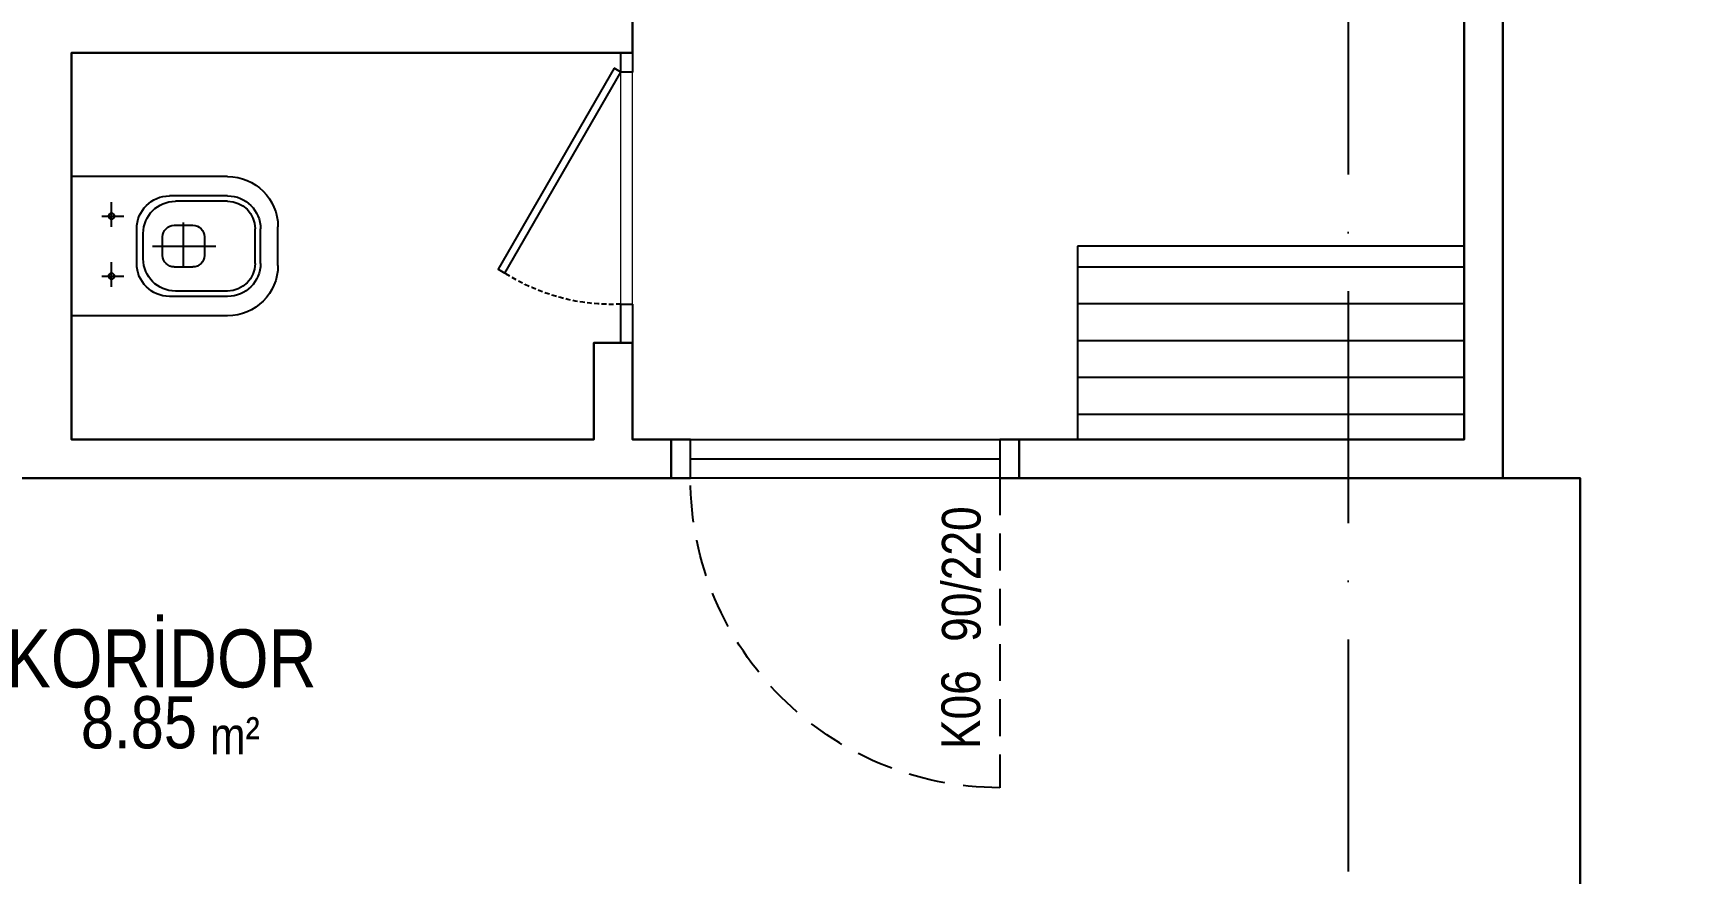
# Model space of a CAD drawing. Header units: millimetres. Extents: x 82776 to 137242, y 11666 to 27998.
# Drawn here: x 95505 to 95930, y 26167.1 to 26384.3 of the extents above; entities that cross this region are included whole.
import ezdxf
from ezdxf.enums import TextEntityAlignment as Align

# ---------------------------------------------------------------- set-up
doc = ezdxf.new("R2010")
doc.units = ezdxf.units.MM
for name, pattern in [('( Hidden )', [0.375, 0.25, -0.125]), ('ACAD_ISO10W100', [18, 12, -3, 0, -3]), ('GC5102G0200$0$HIDDEN', [9.525, 6.35, -3.175])]:
    doc.linetypes.add(name, pattern=pattern)
doc.layers.add('0_IFC_Area', color=100, linetype='Continuous', plot=False)
for name, color, linetype in [('0_IFC_Door_Text', 11, 'Continuous'), ('0_IFC_Grid', 14, 'ACAD_ISO10W100'), ('0_IFC_Hatch_Structure', 251, 'Continuous'), ('0_IFC_Room_Text(No)_50', 12, 'Continuous'), ('0_IFC_Text_Explanation_100', 231, 'Continuous'), ('0_IFC_Text_Explanation_50', 231, 'Continuous'), ('1_IFC_Door', 83, 'Continuous'), ('2_IFC_Wall', 130, 'Continuous'), ('6_IFC_Furniture', 35, 'Continuous'), ('6_IFC_Furniture_WC', 64, 'Continuous')]:
    doc.layers.add(name, color=color, linetype=linetype)
doc.styles.add('IFC_TEXT', font='ARIALN.TTF')

# ---------------------------------------------------------------- blocks, each defined once
blk = doc.blocks.new('*U150')
at = {"layer": '0_IFC_Hatch_Structure'}
blk.add_lwpolyline([(0, 0), (-90, 0)], dxfattribs=at)
at = {"layer": '1_IFC_Door', "linetype": 'GC5102G0200$0$HIDDEN', "ltscale": 1.5}
blk.add_lwpolyline([(-5, 0), (-5, 80)], dxfattribs=at)
at = {"layer": '1_IFC_Door'}
for points in [[(-85, 0), (-85, -10), (-90, -10), (-90, 0), (-85, 0)], [(-85, -5), (-5, -5), (-5, 0), (-85, 0)]]:
    blk.add_lwpolyline(points, dxfattribs=at)
blk.add_lwpolyline([(-5, -10), (-5, 0), (0, 0), (0, -10)], close=True, dxfattribs=at)
at = {"layer": '1_IFC_Door', "linetype": 'GC5102G0200$0$HIDDEN', "ltscale": 1.5}
blk.add_arc((-5, 0), 80, 90, 180, dxfattribs=at)
blk = doc.blocks.new('*U141')
blk.add_wipeout([(0, 100), (0, 0), (145, 0), (145, 100)]).dxf.layer = '6_IFC_Furniture_WC'
at = {"layer": '6_IFC_Furniture_WC', "color": 252, "lineweight": 0, "true_color": 0x939598}
blk.add_lwpolyline([(145, 0), (0, 0), (0, 100), (145, 100)], close=True, dxfattribs=at)
at = {"layer": '6_IFC_Furniture_WC'}
for points in [[(145, 65), (145, 100), (142, 100), (142, 65)], [(140.27, 4), (110.27, 55.96), (112, 56.96), (142, 5)], [(145, 0), (145, 5), (142, 5), (142, 0)]]:
    blk.add_lwpolyline(points, close=True, dxfattribs=at)
at = {"layer": '6_IFC_Furniture_WC', "color": 252, "lineweight": 0, "true_color": 0x939598}
blk.add_lwpolyline([(142, 65), (142, 5)], dxfattribs=at)
at = {"layer": '6_IFC_Furniture_WC', "linetype": '( Hidden )', "ltscale": 5}
blk.add_arc((139.6, 13.96), 51.1, 87.3085, 122.6915, dxfattribs=at)
blk = doc.blocks.new('*U135')
blk.add_wipeout([(0, 0), (100, 0), (100, -50), (0, -50)]).dxf.layer = '6_IFC_Furniture'
at = {"layer": '6_IFC_Furniture', "transparency": 33554687}
blk.add_lwpolyline([(0, -50), (0, 0), (100, 0), (100, -50)], close=True, dxfattribs=at)
blk = doc.blocks.new('A$C03083b39')
at = {"xscale": -1, "rotation": 180}
blk.add_blockref('*U135', (-50.76, -31.67, -3462.38), dxfattribs=at)
at = {"layer": '6_IFC_Furniture'}
h = blk.add_hatch(dxfattribs=at)
h.set_pattern_fill('LINE', color=256, scale=3)
h.set_pattern_definition([(0, (-1398774.653, -3952173.416), (0, 9.525), [])])
h.paths.add_polyline_path([(-50.76, 18.33), (49.24, 18.33), (49.24, -31.67), (-50.76, -31.67)])
blk = doc.blocks.new('IFC_KLOZET')
blk.add_wipeout([(-18, 0), (18, 0), (18, -40.35), (18, -40.35), (17.95, -41.27), (17.9, -41.81), (17.6, -43.5), (16.51, -46.28), (15.18, -48.38), (14.47, -49.21), (14.19, -49.54), (12.92, -50.64), (12.19, -51.18), (11.5, -51.6), (10.02, -52.33), (8.68, -52.8), (7.64, -53.07), (6.85, -53.22), (6.19, -53.29), (5.31, -53.35), (-5, -53.35), (-6.46, -53.26), (-7.8, -53.03), (-9.49, -52.53), (-9.98, -52.34), (-10.98, -51.87), (-11.97, -51.28), (-13.44, -50.15), (-13.71, -49.96), (-14.2, -49.48), (-15.06, -48.5), (-15.97, -47.22), (-17.03, -45.04), (-17.5, -43.67), (-17.76, -42.49), (-17.9, -41.27), (-18, -40.35)]).dxf.layer = '6_IFC_Furniture_WC'
at = {"layer": '6_IFC_Furniture_WC'}
for p, q in [((-18, -40.35), (-18, 0)), ((18, -40.35), (18, 0)), ((-7.75, -7.81), (-7.75, -13.52)), ((7.75, -7.81), (7.75, -13.52)), ((-5, -10.35), (-11.35, -10.35)), ((10.5, -10.35), (4.15, -10.35)), ((4.5, -16.85), (-4.5, -16.85)), ((3.3, -18.53), (-3.3, -18.53)), ((0, -20.91), (0, -37.32)), ((-13, -40.35), (-13, -25.35)), ((2.38, -23.55), (-2.38, -23.55)), ((13, -40.35), (13, -25.35)), ((-11.6, -40.35), (-11.6, -26.83)), ((5.46, -28.95), (-6.14, -28.95)), ((-5.38, -26.55), (-5.38, -31.35)), ((5.38, -26.55), (5.38, -31.35)), ((11.6, -40.35), (11.6, -26.83)), ((-2.38, -34.35), (2.38, -34.35)), ((4.5, -47.45), (-4.5, -47.45)), ((4.5, -48.85), (-4.5, -48.85)), ((5, -53.35), (-5, -53.35))]:
    blk.add_line(p, q, dxfattribs=at)
blk.add_lwpolyline([(18, 0), (-18, 0)], dxfattribs=at)
for centre in [(-7.75, -10.35), (7.75, -10.35)]:
    blk.add_circle(centre, 0.75, dxfattribs=at)
for centre, radius, start, end in [((-7.75, -10.35), 0.75, 90, 270), ((-7.75, -10.35), 0.75, 270, 90), ((7.75, -10.35), 0.75, 90, 270), ((7.75, -10.35), 0.75, 270, 90), ((-4.5, -25.35), 8.5, 90, 180), ((4.5, -25.35), 8.5, 0, 90), ((-3.3, -26.83), 8.3, 90, 180), ((3.3, -26.83), 8.3, 0, 90), ((-2.38, -26.55), 3, 90, 180), ((2.38, -26.55), 3, 0, 90), ((-2.38, -31.35), 3, 180, 270), ((2.38, -31.35), 3, 270, 0), ((-5, -40.35), 13, 180, 270), ((-4.5, -40.35), 8.5, 180, 270), ((-4.5, -40.35), 7.1, 180, 270), ((4.5, -40.35), 8.5, 270, 0), ((4.5, -40.35), 7.1, 270, 0), ((5, -40.35), 13, 270, 0)]:
    blk.add_arc(centre, radius, start, end, dxfattribs=at)
blk = doc.blocks.new('A B1 PLAN')
at = {"xscale": -1, "rotation": 180}
blk.add_blockref('*U141', (640, 560), dxfattribs=at)
at = {"transparency": 33554687, "xscale": -1, "rotation": 180}
blk.add_blockref('*U150', (885, 450), dxfattribs=at)
at = {"layer": '0_IFC_Text_Explanation_100'}
blk.add_blockref('A$C03083b39', (950.76, 491.67, 3462.38), dxfattribs=at)
blk.add_wipeout([(780.19, 485), (786.64, 485), (786.76, 458.85), (773.53, 457.48)])
at = {"layer": '2_IFC_Wall'}
for points in [[(625, 450), (795, 450), (795, 460), (785, 460), (785, 485), (775, 485), (775, 460), (640, 460), (640, 560), (785, 560), (785, 570)], [(1000, 690), (1000, 460), (885, 460), (885, 450), (1010, 450), (1010, 690)]]:
    blk.add_lwpolyline(points, dxfattribs=at)
at = {"xscale": -1.000000000000004, "rotation": 90}
blk.add_blockref('IFC_KLOZET', (640, 510), dxfattribs=at)
blk = doc.blocks.new('A_B1_AKS')
at = {"layer": '0_IFC_Grid', "ltscale": 5}
blk.add_lwpolyline([(970.29835, 1775), (970.29835, -395)], dxfattribs=at)
blk = doc.blocks.new('0_IFC_DOOR_TAG_50')
at = {"layer": '0_IFC_Door_Text', "style": 'IFC_TEXT'}
for tag, p in [('DOOR_TYPE', (0, 0)), ('DOOR_SIZE', (27.7, 0))]:
    blk.add_attdef(tag, p, '', height=10, dxfattribs=at)
blk = doc.blocks.new('A_B1_KAPI POZU')
at = {"transparency": 33554687}
ref = blk.add_blockref('0_IFC_DOOR_TAG_50', (865, 380), dxfattribs=dict(at, xscale=-1, rotation=270))
ref.add_attrib('DOOR_TYPE', 'K06', (874.87, 380), dxfattribs={"layer": '0_IFC_Door_Text', "height": 10, "rotation": 90, "style": 'IFC_TEXT'})
ref.add_attrib('DOOR_SIZE', '90/220', (875, 407.7), dxfattribs={"layer": '0_IFC_Door_Text', "height": 10, "rotation": 90, "style": 'IFC_TEXT'})
blk = doc.blocks.new('0_IFC_ROOM_TEXT_50')
at = {"layer": '0_IFC_Room_Text(No)_50', "insert": (13.22, -40.02), "char_height": 9.625, "attachment_point": 1, "style": 'IFC_TEXT'}
blk.add_mtext_dynamic_manual_height_columns('m²', width=16.6949, gutter_width=6.88, heights=[0], dxfattribs=at)
at = {"layer": '0_IFC_Room_Text(No)_50', "style": 'IFC_TEXT'}
blk.add_attdef('ROOM_NUMBER', text='', height=7.7, dxfattribs=at).set_placement((0.68, -10.73), align=Align.CENTER)
blk.add_attdef('ROOM_NAME', text='', height=13.47, dxfattribs=at).set_placement((0.68, -24.84), align=Align.MIDDLE_CENTER)
blk.add_attdef('AREA', text='', height=13.47, dxfattribs=at).set_placement((9.85, -49.66), align=Align.RIGHT)
at = {"layer": '0_IFC_Text_Explanation_50', "style": 'IFC_TEXT', "flags": 1}
for tag, p in [('DÖŞEME:', (-41.09, -64.38)), ('DUVAR:', (-41.09, -75.48)), ('TAVAN:', (-41.09, -86.74))]:
    blk.add_attdef(tag, p, '', height=7.7, dxfattribs=at)
blk = doc.blocks.new('A_B1_ALAN')
at = {"layer": '0_IFC_Area'}
blk.add_lwpolyline([(670, 690), (670, 570), (785, 570), (785, 560), (640, 560), (640, 460), (775, 460), (775, 485), (785, 485), (785, 460), (1000, 460), (1000, 690), (785, 690), (785, 645), (775, 645), (775, 690)], close=True, dxfattribs=at)
for points in [[(1010, 690), (1010, 450), (1030, 450), (1030, 340), (1234.99, 340, 0.414214), (1334.99, 440), (1334.99, 690)], [(450, 450), (450, 165), (574.8, 165), (574.8, 225, -0.414214), (689.8, 340), (1030, 340), (1030, 450)]]:
    blk.add_lwpolyline(points, format="xyb", close=True, dxfattribs=at)
ref = blk.add_blockref('0_IFC_ROOM_TEXT_50', (662.59, 428.28))
ref.add_attrib('ROOM_NAME', 'KORİDOR', dxfattribs={"layer": '0_IFC_Room_Text(No)_50', "height": 15, "style": 'IFC_TEXT'}).set_placement((663.27, 403.43), align=Align.MIDDLE_CENTER)
ref.add_attrib('AREA', '8.85', dxfattribs={"layer": '0_IFC_Room_Text(No)_50', "height": 13.475, "style": 'IFC_TEXT'}).set_placement((672.44, 380.18), align=Align.RIGHT)

msp = doc.modelspace()

# ---------------------------------------------------------------- block references
msp.add_blockref('A B1 PLAN', (94874.98, 25819.15))

# ---------------------------------------------------------------- next in the draw order: block references
for name, p in [('A_B1_AKS', (94874.68, 25984.15)), ('A_B1_ALAN', (94874.98, 25819.15)), ('A_B1_KAPI POZU', (94874.98, 25819.15))]:
    msp.add_blockref(name, p)

doc.saveas('drawing.dxf')
